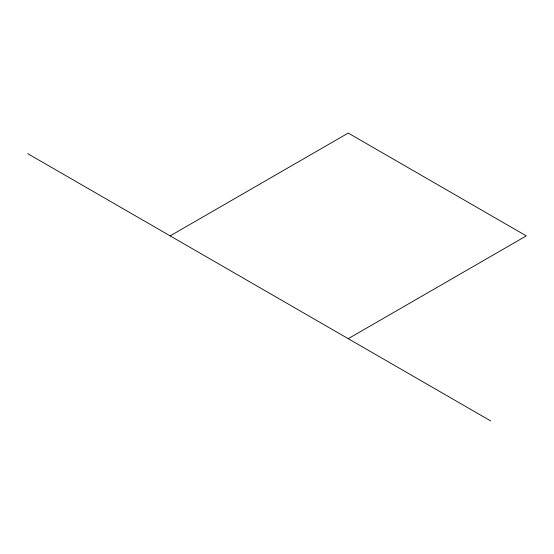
<?xml version="1.0" encoding="UTF-8"?>
<svg xmlns="http://www.w3.org/2000/svg" width="554" height="554" viewBox="0 0 554 554"><rect width="100%" height="100%" fill="white"/><g stroke="black" fill="none" stroke-linecap="round" stroke-linejoin="round"><path stroke-width="0.83" d="M170.154 235.879L348.231 133.071L526.3 235.879L348.231 338.688M27.7 153.631L490.685 420.929"/></g></svg>
